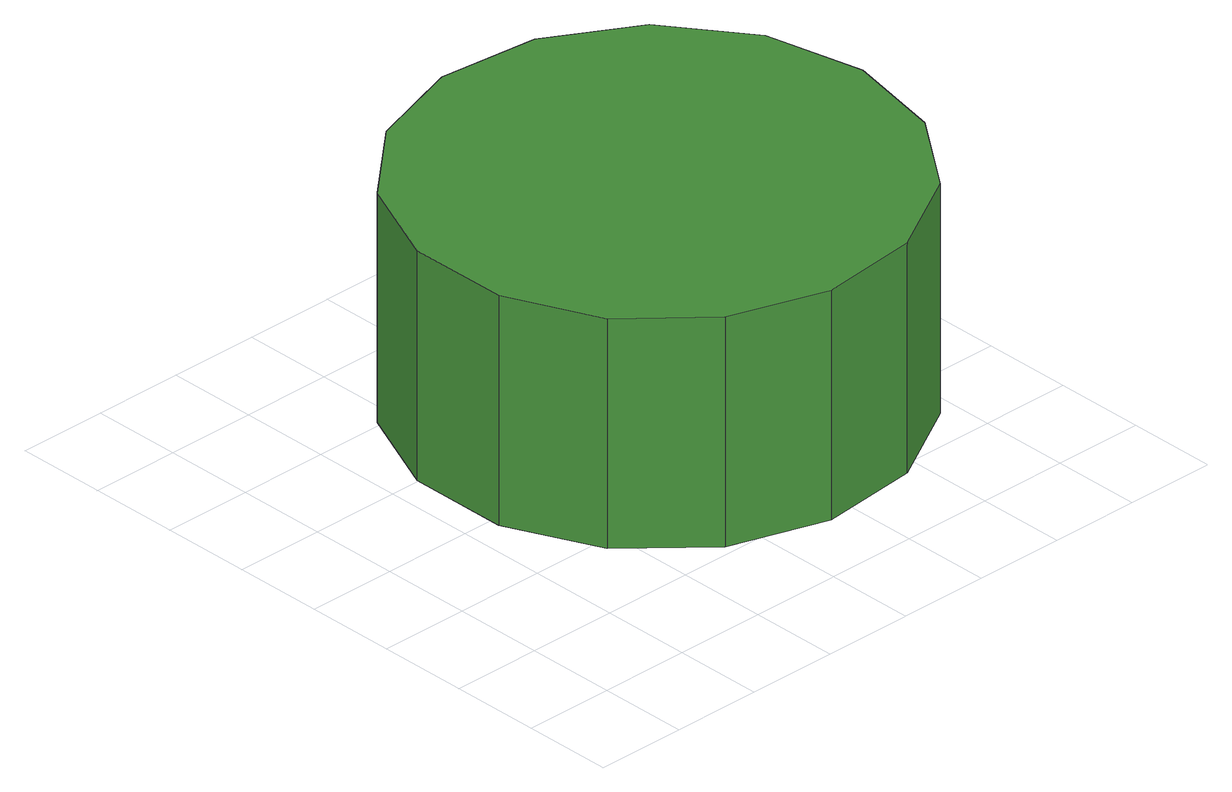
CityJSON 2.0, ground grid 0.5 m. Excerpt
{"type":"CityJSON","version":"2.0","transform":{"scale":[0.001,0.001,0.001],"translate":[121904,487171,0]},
"CityObjects":{
"tree1":{"type":"SolitaryVegetationObject","attributes":{"function":"something"},"geometry":[{"type":"MultiSurface","lod":"1","boundaries":[[[0,1,2,3,4,5,6,7,8,9,10,11,12,13,14]],[[15,16,17,18,19,20,21,22,23,24,25,26,27,28,29]],[[0,29,28,1]],[[1,28,27,2]],[[2,27,26,3]],[[3,26,25,4]],[[4,25,24,5]],[[5,24,23,6]],[[6,23,22,7]],[[7,22,21,8]],[[8,21,20,9]],[[9,20,19,10]],[[10,19,18,11]],[[11,18,17,12]],[[12,17,16,13]],[[13,16,15,14]],[[14,15,29,0]]]}]}
},
"vertices":[
[3349,1727,2257],[3232,2278,2257],[2901,2733,2257],[2413,3015,2257],[1853,3073,2257],[1317,2899,2257],[899,2523,2257],[670,2008,2257],[670,1445,2257],[899,931,2257],[1317,554,2257],[1853,380,2257],[2413,439,2257],[2901,721,2257],[3232,1176,2257],[3232,1176,967],[2901,721,967],[2413,439,967],[1853,380,967],[1317,554,967],[899,931,967],[670,1445,967],[670,2008,967],[899,2523,967],[1317,2899,967],[1853,3073,967],[2413,3015,967],[2901,2733,967],[3232,2278,967],[3349,1727,967]
]}
